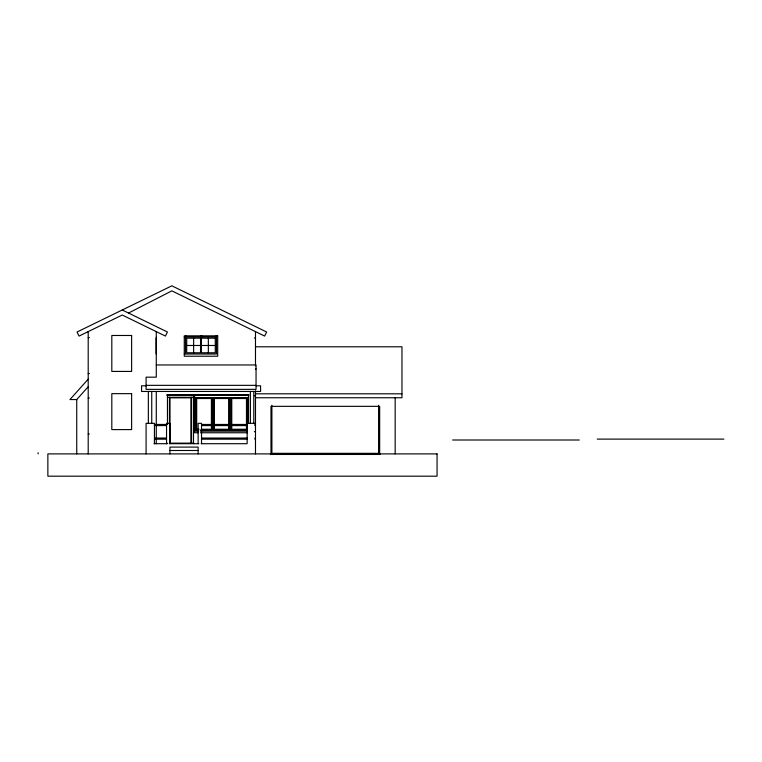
<?xml version="1.0" encoding="UTF-8"?>
<svg xmlns="http://www.w3.org/2000/svg" width="762" height="762" viewBox="0 0 762 762"><rect width="100%" height="100%" fill="white"/><g stroke="black" fill="none" stroke-linecap="round" stroke-linejoin="round"><path stroke-width="1.14" d="M88.201 379.171L69.942 399.545L76.733 399.545L88.201 386.753M128.53 313.058L171.841 290.855L264.643 336.08L266.633 332.003L171.841 285.817L77.057 332.003L79.038 336.08L122.234 315.03L165.44 336.08L167.421 332.003L122.234 309.991M184.271 336.937L216.475 336.937L216.475 354.025L185.509 354.025L185.509 336.937M156.277 337.299L156.277 354.282M88.201 337.604L89.335 337.604M254.356 337.995L255.489 337.995M186.709 345.481L200.549 345.481M201.425 345.481L215.265 345.481M255.489 346.796L401.965 346.796L401.965 397.754L255.489 397.754M184.271 353.692L185.509 353.692M156.277 364.96L256.051 364.96L256.051 389.363L146.085 389.363L146.085 377.171L156.277 377.171L156.277 331.613M255.489 368.979L256.051 368.979M88.201 373.551L89.335 373.551M146.085 385.343L256.051 385.343M146.275 385.791L141.561 385.791L141.561 391.458L260.585 391.458L260.585 385.791L256.051 385.791M255.489 393.811L401.965 393.811M254.356 395.735L255.489 395.735M167.459 397.288L193.5 397.288M88.201 398.04L89.335 398.04M194.624 398.193L248.536 398.193M247.136 423.329L255.489 423.329M154.438 424.453L166.545 424.453M201.52 424.453L247.136 424.453M154.438 425.587L166.545 425.587M201.52 425.587L247.136 425.587M198.958 429.254L196.691 429.254L196.691 398.507L211.407 398.507L211.407 429.254L201.216 429.254M198.739 429.882L196.377 429.882L196.377 398.193M201.101 429.882L211.722 429.882L211.722 398.193M198.272 430.378L194.377 430.378L194.377 431.006L198.139 431.006M200.577 430.378L247.221 430.378M198.272 430.568L195.939 430.568L195.939 397.821L247.221 397.821L247.136 443.703L201.158 443.703M200.606 430.568L247.221 430.568M200.292 431.006L247.602 431.006M254.356 431.683L255.489 431.654M198.139 432.749L194.624 432.749L194.624 431.006M200.492 432.749L247.364 432.749M88.201 433.988L89.335 433.988M154.438 438.045L166.545 438.045M201.52 438.045L247.136 438.045M597.265 439.112L723.9 439.112M154.438 439.179L166.545 439.179M201.52 439.179L247.136 439.179M452.628 440.007L579.263 440.007M169.44 443.141L193.777 443.141L193.777 443.703M154.01 443.703L166.907 443.703M169.269 443.703L198.796 443.703M169.936 450.494L198.13 450.494M270.405 454.457L380.067 454.457M395.173 397.459L395.173 453.895M379.676 453.895L379.676 406.346L270.986 406.346L270.986 453.895M378.59 405.289L378.59 453.333L271.891 453.333L271.891 405.289M255.489 331.613L255.489 365.827M255.489 390.811L255.489 453.895M254.918 424.453L254.918 425.587M254.918 438.045L254.918 439.179M253.784 391.458L253.784 423.329M250.393 391.458L250.393 423.329M248.536 395.44L248.536 423.482M246.783 398.193L246.783 429.882L231.438 429.882L231.438 398.193M231 398.193L231 430.378M229.686 398.193L229.686 430.378M229.248 398.193L229.248 429.882L213.912 429.882L213.912 398.193M216.132 335.832L216.132 336.937M213.474 398.193L213.474 430.378M212.16 398.193L212.16 430.378M208.34 338.185L208.34 352.777M201.854 335.832L201.854 336.937M201.52 443.703L201.52 423.329L198.13 423.329L198.13 443.703M200.987 335.832L200.987 336.937M198.13 453.895L198.13 447.103L169.936 447.103L169.936 453.895M194.624 395.44L194.624 430.378M193.634 338.185L193.634 352.777M193.5 394.735L193.5 443.141M191.519 397.288L191.519 443.141M190.948 443.141L190.948 397.85L170.002 397.85L170.002 443.141M185.842 335.832L185.842 336.937M169.936 443.703L169.936 423.329L166.545 423.329L166.545 443.703M169.44 397.288L169.44 424.329M167.459 394.735L167.459 424.472M167.173 443.141L167.173 443.703M156.4 338.099L156.4 353.492M156.277 391.516L156.277 443.703M154.438 443.703L154.438 423.329L146.085 423.329L146.085 453.895M151.743 391.458L151.743 423.329M148.352 391.458L148.352 423.329M88.201 331.613L88.201 453.895M76.733 399.545L76.733 453.895M38.1 452.761L38.1 453.895M131.626 335.48L111.814 335.48L111.814 371.427L131.626 371.427L131.626 335.48M217.703 335.832L184.271 335.832L184.271 356.225L217.703 356.225L217.703 335.832M200.549 338.185L186.709 338.185L186.709 352.777L200.549 352.777L200.549 338.185M215.265 338.185L201.425 338.185L201.425 352.777L215.265 352.777L215.265 338.185M131.626 393.649L111.814 393.649L111.814 429.597L131.626 429.597L131.626 393.649M248.783 394.687L194.377 394.687L194.377 395.44L248.783 395.44L248.783 394.687M194.062 394.735L166.888 394.735L166.888 395.307L194.062 395.307L194.062 394.735M228.943 398.507L214.217 398.507L214.217 429.254L228.943 429.254L228.943 398.507M246.469 398.507L231.753 398.507L231.753 429.254L246.469 429.254L246.469 398.507M437.064 453.895L47.863 453.895L47.863 476.183L437.064 476.183L437.064 453.895"/></g></svg>
